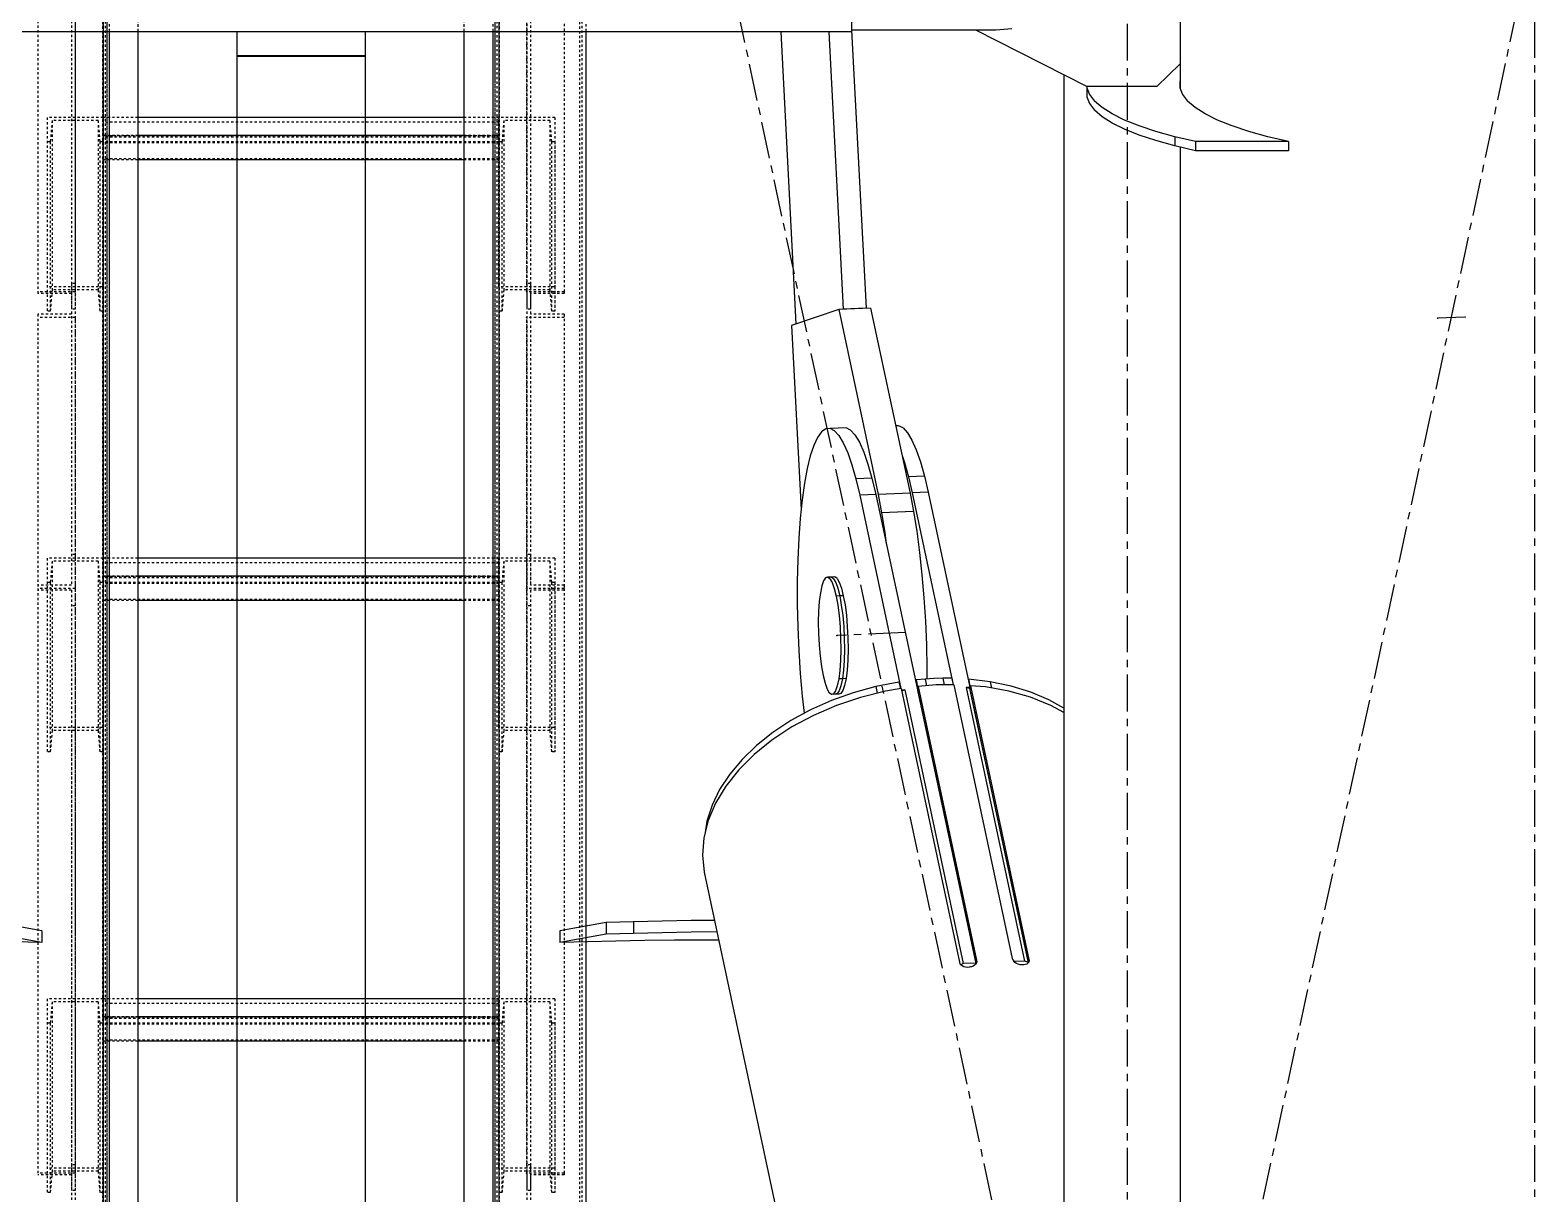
# Model space of a CAD drawing. Header units: millimetres. Extents: x 5143 to 30813, y 232 to 21408.
# Drawn here: x 12046.8 to 12370, y 3168 to 3417.8 of the extents above; entities that cross this region are included whole.
import ezdxf

# ---------------------------------------------------------------- set-up
doc = ezdxf.new("R2010")
doc.units = ezdxf.units.MM
doc.header["$LTSCALE"] = 0.25
for name, pattern in [('CENTER', [50.8, 31.75, -6.35, 6.35, -6.35]), ('XKITLINE00', [0]), ('XKITLINE02', [4, 2, -2]), ('XKITLINE03', [6, 3, -1, 1, -1])]:
    doc.linetypes.add(name, pattern=pattern)

msp = doc.modelspace()

# ---------------------------------------------------------------- linework, layer by layer
at = {"color": 3, "linetype": 'XKITLINE02'}
for p, q in [((12062.5, 4180.27), (12062.5, 3025.09)), ((12063.35, 4179.83), (12063.35, 3024.64)), ((12146.65, 4179.83), (12146.65, 3024.64)), ((12147.5, 4180.27), (12147.5, 3025.09)), ((12062.5, 4173.79), (12062.5, 3018.6)), ((12063.35, 4174.23), (12063.35, 3019.05)), ((12070, 4174.06), (12070, 3024.82)), ((12140, 4174.06), (12140, 3024.82)), ((12146.65, 4174.23), (12146.65, 3019.05)), ((12147.5, 4173.79), (12147.5, 3018.6)), ((12062.95, 4168.77), (12062.95, 3002.41)), ((12147.05, 4168.77), (12147.05, 3002.41)), ((12165.35, 4168.77), (12165.35, 3002.41)), ((12062.42, 4166.61), (12062.42, 3000.84)), ((12147.58, 4166.61), (12147.58, 3000.84)), ((12164.82, 4166.61), (12164.82, 3000.84)), ((12056.5, 3487.17), (12056.5, 3357.95)), ((12153.5, 3487.17), (12153.5, 3357.95)), ((12161.5, 3487.17), (12161.5, 3361.28)), ((12048.5, 3486.8), (12048.5, 3361.28)), ((12055.7, 3486.8), (12055.7, 3357.95)), ((12154.3, 3486.8), (12154.3, 3357.95)), ((12056.5, 3462.55), (12056.5, 3361.65)), ((12063.8, 3463.1), (12063.8, 3417.45)), ((12070, 3463.1), (12070, 3417.45)), ((12140, 3463.1), (12140, 3417.45)), ((12146.2, 3463.1), (12146.2, 3417.45)), ((12166.2, 3463.1), (12166.2, 3417.45)), ((12050.5, 3399.07), (12050.5, 3393.87)), ((12062.5, 3399.07), (12050.5, 3399.07)), ((12050.5, 3399.07), (12050.5, 3357.53)), ((12051.56, 3398.41), (12051.18, 3393.87)), ((12061.43, 3398.41), (12051.56, 3398.41)), ((12051.56, 3398.41), (12051.56, 3362.07)), ((12061.43, 3398.41), (12061.82, 3393.87)), ((12061.43, 3398.41), (12061.43, 3362.07)), ((12062.5, 3399.07), (12062.5, 3389.98)), ((12070, 3399.07), (12062.5, 3399.07)), ((12062.5, 3399.07), (12062.5, 3393.87)), ((12062.5, 3399.07), (12062.5, 3357.53)), ((12147.5, 3398.06), (12062.5, 3398.06)), ((12147.5, 3399.07), (12140, 3399.07)), ((12147.5, 3399.07), (12147.5, 3389.98)), ((12147.5, 3399.07), (12147.5, 3362.73)), ((12147.5, 3399.07), (12147.5, 3393.87)), ((12159.5, 3399.07), (12147.5, 3399.07)), ((12148.56, 3398.41), (12148.18, 3393.87)), ((12148.56, 3398.41), (12148.56, 3362.07)), ((12158.43, 3398.41), (12148.56, 3398.41)), ((12158.43, 3398.41), (12158.43, 3362.07)), ((12158.43, 3398.41), (12158.82, 3393.87)), ((12159.5, 3399.07), (12159.5, 3362.73)), ((12159.5, 3399.07), (12159.5, 3393.87)), ((12051.18, 3393.87), (12050.5, 3393.87)), ((12051.18, 3393.87), (12051.18, 3357.53)), ((12062.5, 3393.87), (12061.82, 3393.87)), ((12061.82, 3393.87), (12061.82, 3357.53)), ((12070, 3395.18), (12062.5, 3395.18)), ((12147.5, 3394.86), (12062.5, 3394.86)), ((12147.5, 3393.87), (12062.5, 3393.87)), ((12147.5, 3393.65), (12062.5, 3393.65)), ((12147.5, 3395.18), (12140, 3395.18)), ((12147.5, 3393.87), (12147.5, 3357.53)), ((12148.18, 3393.87), (12147.5, 3393.87)), ((12148.18, 3393.87), (12148.18, 3357.53)), ((12158.82, 3393.87), (12158.82, 3357.53)), ((12159.5, 3393.87), (12158.82, 3393.87)), ((12159.5, 3393.87), (12159.5, 3357.53)), ((12147.5, 3390.2), (12062.5, 3390.2)), ((12070, 3389.98), (12062.5, 3389.98)), ((12147.5, 3389.98), (12140, 3389.98)), ((12056.5, 3361.65), (12048.5, 3361.65)), ((12055.7, 3361.28), (12048.5, 3361.28)), ((12062.5, 3362.73), (12050.5, 3362.73)), ((12051.56, 3362.07), (12051.18, 3357.53)), ((12061.43, 3362.07), (12051.56, 3362.07)), ((12056.5, 3363.44), (12055.7, 3363.44)), ((12055.7, 3363.44), (12055.7, 3356.88)), ((12055.7, 3363.44), (12055.7, 3298.72)), ((12056.5, 3363.44), (12056.5, 3356.15)), ((12056.5, 3363.44), (12056.5, 3297.99)), ((12061.43, 3362.07), (12061.82, 3357.53)), ((12147.5, 3362.73), (12147.5, 3357.53)), ((12159.5, 3362.73), (12147.5, 3362.73)), ((12148.56, 3362.07), (12148.18, 3357.53)), ((12158.43, 3362.07), (12148.56, 3362.07)), ((12153.5, 3363.44), (12153.5, 3297.99)), ((12154.3, 3363.44), (12153.5, 3363.44)), ((12153.5, 3361.65), (12153.5, 3357.95)), ((12161.5, 3361.65), (12153.5, 3361.65)), ((12154.3, 3363.44), (12154.3, 3298.72)), ((12154.3, 3361.28), (12154.3, 3357.95)), ((12161.5, 3361.28), (12154.3, 3361.28)), ((12158.43, 3362.07), (12158.82, 3357.53)), ((12159.5, 3362.73), (12159.5, 3357.53)), ((12161.5, 3361.65), (12161.5, 3361.28)), ((12056.5, 3357.95), (12055.7, 3357.95)), ((12154.3, 3357.95), (12153.5, 3357.95)), ((12055.7, 3356.88), (12048.5, 3356.88)), ((12048.5, 3356.88), (12048.5, 3356.15)), ((12048.5, 3356.88), (12048.5, 3297.99)), ((12056.5, 3356.15), (12048.5, 3356.15)), ((12051.18, 3357.53), (12050.5, 3357.53)), ((12062.5, 3357.53), (12061.82, 3357.53)), ((12148.18, 3357.53), (12147.5, 3357.53)), ((12161.5, 3356.15), (12153.5, 3356.15)), ((12161.5, 3356.88), (12154.3, 3356.88)), ((12159.5, 3357.53), (12158.82, 3357.53)), ((12161.5, 3356.88), (12161.5, 3297.99)), ((12050.5, 3304.48), (12050.5, 3299.28)), ((12062.5, 3304.48), (12050.5, 3304.48)), ((12050.5, 3304.48), (12050.5, 3262.94)), ((12051.56, 3303.82), (12051.18, 3299.28)), ((12061.43, 3303.82), (12051.56, 3303.82)), ((12051.56, 3303.82), (12051.56, 3267.48)), ((12056.5, 3305.28), (12055.7, 3305.28)), ((12061.43, 3303.82), (12061.82, 3299.28)), ((12061.43, 3303.82), (12061.43, 3267.48)), ((12062.5, 3304.48), (12062.5, 3295.39)), ((12070, 3304.48), (12062.5, 3304.48)), ((12062.5, 3304.48), (12062.5, 3299.28)), ((12062.5, 3304.48), (12062.5, 3262.94)), ((12147.5, 3303.47), (12062.5, 3303.47)), ((12147.5, 3304.48), (12140, 3304.48)), ((12147.5, 3304.48), (12147.5, 3295.39)), ((12147.5, 3304.48), (12147.5, 3268.14)), ((12147.5, 3304.48), (12147.5, 3299.28)), ((12159.5, 3304.48), (12147.5, 3304.48)), ((12148.56, 3303.82), (12148.18, 3299.28)), ((12148.56, 3303.82), (12148.56, 3267.48)), ((12158.43, 3303.82), (12148.56, 3303.82)), ((12153.5, 3305.28), (12153.5, 3297.99)), ((12154.3, 3305.28), (12153.5, 3305.28)), ((12154.3, 3305.28), (12154.3, 3298.72)), ((12158.43, 3303.82), (12158.43, 3267.48)), ((12158.43, 3303.82), (12158.82, 3299.28)), ((12159.5, 3304.48), (12159.5, 3268.14)), ((12159.5, 3304.48), (12159.5, 3299.28)), ((12070, 3300.59), (12062.5, 3300.59)), ((12147.5, 3300.27), (12062.5, 3300.27)), ((12147.5, 3300.59), (12140, 3300.59)), ((12055.7, 3298.72), (12048.5, 3298.72)), ((12048.5, 3297.99), (12048.5, 3297.62)), ((12056.5, 3297.99), (12048.5, 3297.99)), ((12048.5, 3297.99), (12048.5, 3172.1)), ((12056.5, 3297.99), (12048.5, 3297.99)), ((12055.7, 3297.62), (12048.5, 3297.62)), ((12051.18, 3299.28), (12050.5, 3299.28)), ((12051.18, 3299.28), (12051.18, 3262.94)), ((12055.7, 3297.62), (12055.7, 3168.77)), ((12056.5, 3297.99), (12056.5, 3168.77)), ((12062.5, 3299.28), (12061.82, 3299.28)), ((12061.82, 3299.28), (12061.82, 3262.94)), ((12147.5, 3299.28), (12062.5, 3299.28)), ((12147.5, 3299.06), (12062.5, 3299.06)), ((12147.5, 3299.28), (12147.5, 3262.94)), ((12148.18, 3299.28), (12147.5, 3299.28)), ((12148.18, 3299.28), (12148.18, 3262.94)), ((12153.5, 3297.99), (12153.5, 3168.77)), ((12161.5, 3297.99), (12153.5, 3297.99)), ((12161.5, 3297.99), (12153.5, 3297.99)), ((12161.5, 3298.72), (12154.3, 3298.72)), ((12154.3, 3297.62), (12154.3, 3168.77)), ((12161.5, 3297.62), (12154.3, 3297.62)), ((12158.82, 3299.28), (12158.82, 3262.94)), ((12159.5, 3299.28), (12158.82, 3299.28)), ((12159.5, 3299.28), (12159.5, 3262.94)), ((12161.5, 3298.72), (12161.5, 3297.99)), ((12161.5, 3297.99), (12161.5, 3172.1)), ((12056.5, 3294.28), (12055.7, 3294.28)), ((12147.5, 3295.61), (12062.5, 3295.61)), ((12070, 3295.39), (12062.5, 3295.39)), ((12147.5, 3295.39), (12140, 3295.39)), ((12154.3, 3294.28), (12153.5, 3294.28)), ((12062.5, 3268.14), (12050.5, 3268.14)), ((12051.56, 3267.48), (12051.18, 3262.94)), ((12061.43, 3267.48), (12051.56, 3267.48)), ((12055.7, 3267.48), (12055.7, 3168.77)), ((12056.5, 3268.14), (12056.5, 3172.47)), ((12061.43, 3267.48), (12061.82, 3262.94)), ((12147.5, 3268.14), (12147.5, 3262.94)), ((12159.5, 3268.14), (12147.5, 3268.14)), ((12148.56, 3267.48), (12148.18, 3262.94)), ((12158.43, 3267.48), (12148.56, 3267.48)), ((12158.43, 3267.48), (12158.82, 3262.94)), ((12159.5, 3268.14), (12159.5, 3262.94)), ((12051.18, 3262.94), (12050.5, 3262.94)), ((12062.5, 3262.94), (12061.82, 3262.94)), ((12148.18, 3262.94), (12147.5, 3262.94)), ((12159.5, 3262.94), (12158.82, 3262.94)), ((12050.5, 3209.89), (12050.5, 3204.69)), ((12062.5, 3209.89), (12050.5, 3209.89)), ((12050.5, 3209.89), (12050.5, 3168.35)), ((12051.56, 3209.23), (12051.18, 3204.69)), ((12061.43, 3209.23), (12051.56, 3209.23)), ((12051.56, 3209.23), (12051.56, 3172.89)), ((12061.43, 3209.23), (12061.82, 3204.69)), ((12061.43, 3209.23), (12061.43, 3172.89)), ((12062.5, 3209.89), (12062.5, 3200.8)), ((12070, 3209.89), (12062.5, 3209.89)), ((12062.5, 3209.89), (12062.5, 3204.69)), ((12062.5, 3209.89), (12062.5, 3168.35)), ((12147.5, 3209.89), (12140, 3209.89)), ((12147.5, 3209.89), (12147.5, 3200.8)), ((12147.5, 3209.89), (12147.5, 3173.55)), ((12147.5, 3209.89), (12147.5, 3204.69)), ((12159.5, 3209.89), (12147.5, 3209.89)), ((12148.56, 3209.23), (12148.18, 3204.69)), ((12148.56, 3209.23), (12148.56, 3172.89)), ((12158.43, 3209.23), (12148.56, 3209.23)), ((12158.43, 3209.23), (12158.43, 3172.89)), ((12158.43, 3209.23), (12158.82, 3204.69)), ((12159.5, 3209.89), (12159.5, 3173.55)), ((12159.5, 3209.89), (12159.5, 3204.69)), ((12147.5, 3208.88), (12062.5, 3208.88)), ((12070, 3206), (12062.5, 3206)), ((12147.5, 3206), (12140, 3206)), ((12051.18, 3204.69), (12050.5, 3204.69)), ((12051.18, 3204.69), (12051.18, 3168.35)), ((12062.5, 3204.69), (12061.82, 3204.69)), ((12061.82, 3204.69), (12061.82, 3168.35)), ((12147.5, 3205.68), (12062.5, 3205.68)), ((12147.5, 3204.69), (12062.5, 3204.69)), ((12147.5, 3204.47), (12062.5, 3204.47)), ((12147.5, 3204.69), (12147.5, 3168.35)), ((12148.18, 3204.69), (12147.5, 3204.69)), ((12148.18, 3204.69), (12148.18, 3168.35)), ((12158.82, 3204.69), (12158.82, 3168.35)), ((12159.5, 3204.69), (12158.82, 3204.69)), ((12159.5, 3204.69), (12159.5, 3168.35)), ((12147.5, 3201.02), (12062.5, 3201.02)), ((12070, 3200.8), (12062.5, 3200.8)), ((12147.5, 3200.8), (12140, 3200.8)), ((12062.5, 3173.55), (12050.5, 3173.55)), ((12056.5, 3174.26), (12055.7, 3174.26)), ((12055.7, 3174.26), (12055.7, 3167.7)), ((12055.7, 3174.26), (12055.7, 3109.54)), ((12056.5, 3174.26), (12056.5, 3166.97)), ((12056.5, 3174.26), (12056.5, 3108.81)), ((12147.5, 3173.55), (12147.5, 3168.35)), ((12159.5, 3173.55), (12147.5, 3173.55)), ((12153.5, 3174.26), (12153.5, 3108.81)), ((12154.3, 3174.26), (12153.5, 3174.26)), ((12154.3, 3174.26), (12154.3, 3109.54)), ((12159.5, 3173.55), (12159.5, 3168.35)), ((12056.5, 3172.47), (12048.5, 3172.47)), ((12055.7, 3172.1), (12048.5, 3172.1)), ((12051.56, 3172.89), (12051.18, 3168.35)), ((12061.43, 3172.89), (12051.56, 3172.89)), ((12061.43, 3172.89), (12061.82, 3168.35)), ((12148.56, 3172.89), (12148.18, 3168.35)), ((12158.43, 3172.89), (12148.56, 3172.89)), ((12153.5, 3172.47), (12153.5, 3168.77)), ((12161.5, 3172.47), (12153.5, 3172.47)), ((12154.3, 3172.1), (12154.3, 3168.77)), ((12161.5, 3172.1), (12154.3, 3172.1)), ((12158.43, 3172.89), (12158.82, 3168.35)), ((12161.5, 3172.47), (12161.5, 3172.1)), ((12051.18, 3168.35), (12050.5, 3168.35)), ((12056.5, 3168.77), (12055.7, 3168.77)), ((12062.5, 3168.35), (12061.82, 3168.35)), ((12148.18, 3168.35), (12147.5, 3168.35)), ((12154.3, 3168.77), (12153.5, 3168.77)), ((12159.5, 3168.35), (12158.82, 3168.35))]:
    msp.add_line(p, q, dxfattribs=at)
at = {"color": 1, "linetype": 'XKITLINE03'}
for p, q in [((12062.5, 3025.09), (12062.5, 4180.27)), ((12147.5, 4180.27), (12147.5, 3025.09)), ((12056.5, 3487.17), (12056.5, 3361.65)), ((12153.5, 3361.65), (12153.5, 3487.17)), ((12062.5, 3399.07), (12062.5, 3362.73)), ((12147.5, 3362.73), (12147.5, 3399.07)), ((12062.5, 3395.18), (12147.5, 3395.18)), ((12056.5, 3356.15), (12056.5, 3297.99)), ((12153.5, 3297.99), (12153.5, 3356.15)), ((12062.5, 3304.48), (12062.5, 3268.14)), ((12147.5, 3268.14), (12147.5, 3304.48)), ((12062.5, 3300.59), (12147.5, 3300.59)), ((12056.5, 3297.99), (12056.5, 3172.47)), ((12153.5, 3172.47), (12153.5, 3297.99)), ((12062.5, 3209.89), (12062.5, 3173.55)), ((12147.5, 3173.55), (12147.5, 3209.89)), ((12062.5, 3206), (12147.5, 3206))]:
    msp.add_line(p, q, dxfattribs=at)
at = {"color": 8, "linetype": 'CENTER'}
for p, q in [((12370, 2357.78), (12370, 3985.69)), ((12282.5, 3030.27), (12282.5, 3850.27)), ((12370, 2620.27), (12195, 3440.27)), ((12282.5, 3030.27), (12370, 3440.27)), ((12354.98, 3356.22), (12349.08, 3355.98)), ((12234.82, 3288.49), (12220.09, 3287.87))]:
    msp.add_line(p, q, dxfattribs=at)
at = {"color": 8, "linetype": 'XKITLINE00'}
for p, q in [((12293.8, 3462.9), (12293.8, 3410.58)), ((12223.2, 3435.18), (12223.2, 3417.48)), ((12182.19, 3417.45), (12027.8, 3417.45)), ((12091.2, 3417.45), (12091.2, 3096.7)), ((12118.8, 3417.45), (12118.8, 3096.7)), ((12182.36, 3417.46), (12182.19, 3417.45)), ((12182.6, 3417.47), (12182.36, 3417.46)), ((12182.89, 3417.48), (12182.6, 3417.47)), ((12183.2, 3417.48), (12182.89, 3417.48)), ((12223.2, 3417.48), (12183.2, 3417.48)), ((12208.03, 3417.48), (12211.3, 3354.78)), ((12218.35, 3417.48), (12221.46, 3357.92)), ((12254.2, 3417.82), (12223.2, 3417.82)), ((12223.25, 3417.82), (12226.37, 3358.13)), ((12273.8, 3405.71), (12249.91, 3417.82)), ((12257.64, 3418.09), (12254.2, 3417.82)), ((12118.8, 3412.32), (12091.2, 3412.32)), ((12118.8, 3412.16), (12091.2, 3412.16)), ((12293.8, 3410.58), (12288.8, 3405.71)), ((12293.8, 3410.58), (12293.8, 3405.35)), ((12268.85, 3408.22), (12268.85, 3128.29)), ((12293.8, 3406.96), (12293.76, 3406.88)), ((12293.76, 3406.88), (12293.76, 3405.44)), ((12273.76, 3405.73), (12273.76, 3405.44)), ((12273.76, 3405.44), (12274.31, 3404)), ((12273.76, 3405.44), (12273.76, 3403.49)), ((12273.76, 3403.49), (12274.31, 3402.05)), ((12288.8, 3405.71), (12273.8, 3405.71)), ((12274.31, 3404), (12275.4, 3402.58)), ((12293.76, 3405.44), (12294.31, 3404)), ((12294.31, 3404), (12295.4, 3402.58)), ((12274.31, 3402.05), (12275.4, 3400.63)), ((12277.03, 3401.18), (12275.4, 3402.58)), ((12277.03, 3399.23), (12275.4, 3400.63)), ((12279.18, 3399.82), (12277.03, 3401.18)), ((12281.83, 3398.51), (12279.18, 3399.82)), ((12297.03, 3401.18), (12295.4, 3402.58)), ((12299.18, 3399.82), (12297.03, 3401.18)), ((12301.83, 3398.51), (12299.18, 3399.82)), ((12279.18, 3397.87), (12277.03, 3399.23)), ((12281.83, 3396.56), (12279.18, 3397.87)), ((12284.98, 3397.25), (12281.83, 3398.51)), ((12284.98, 3395.3), (12281.83, 3396.56)), ((12288.59, 3396.05), (12284.98, 3397.25)), ((12304.98, 3397.25), (12301.83, 3398.51)), ((12308.59, 3396.05), (12304.98, 3397.25)), ((12288.59, 3394.1), (12284.98, 3395.3)), ((12292.65, 3394.93), (12288.59, 3396.05)), ((12292.65, 3392.98), (12288.59, 3394.1)), ((12297.11, 3393.89), (12292.65, 3394.93)), ((12292.65, 3394.93), (12292.65, 3392.98)), ((12317.11, 3393.89), (12297.11, 3393.89)), ((12297.11, 3393.89), (12297.11, 3391.94)), ((12312.65, 3394.93), (12308.59, 3396.05)), ((12317.11, 3393.89), (12312.65, 3394.93)), ((12317.11, 3393.89), (12317.11, 3391.94)), ((12297.11, 3391.94), (12292.65, 3392.98)), ((12293.8, 3392.71), (12293.8, 2823.49)), ((12317.11, 3391.94), (12297.11, 3391.94)), ((12220.48, 3357.88), (12210.34, 3354.45)), ((12227.35, 3358.17), (12220.48, 3357.88)), ((12220.48, 3357.88), (12228.93, 3318.14)), ((12226.37, 3358.13), (12221.46, 3357.92)), ((12227.35, 3358.17), (12235.8, 3318.43)), ((12210.34, 3354.45), (12212.4, 3314.92)), ((12217.7, 3332.22), (12216.8, 3331.58)), ((12218.63, 3332.3), (12217.7, 3332.22)), ((12222.06, 3332.44), (12218.63, 3332.3)), ((12219.58, 3331.82), (12218.63, 3332.3)), ((12219.58, 3331.82), (12220.53, 3330.78)), ((12223.01, 3331.96), (12222.06, 3332.44)), ((12223.01, 3331.96), (12223.97, 3330.93)), ((12233.35, 3332.91), (12232.73, 3332.89)), ((12234.3, 3332.43), (12233.35, 3332.91)), ((12234.3, 3332.43), (12235.26, 3331.4)), ((12215.13, 3328.67), (12214.39, 3326.44)), ((12215.94, 3330.39), (12215.13, 3328.67)), ((12216.8, 3331.58), (12215.94, 3330.39)), ((12220.53, 3330.78), (12221.48, 3329.21)), ((12221.48, 3329.21), (12222.42, 3327.12)), ((12223.97, 3330.93), (12224.92, 3329.36)), ((12224.92, 3329.36), (12225.85, 3327.26)), ((12235.26, 3331.4), (12236.21, 3329.83)), ((12236.21, 3329.83), (12237.14, 3327.74)), ((12214.39, 3326.44), (12213.71, 3323.72)), ((12222.42, 3327.12), (12223.32, 3324.53)), ((12225.85, 3327.26), (12226.76, 3324.68)), ((12234.08, 3326.52), (12234.61, 3325.01)), ((12237.14, 3327.74), (12238.04, 3325.15)), ((12213.71, 3323.72), (12213.12, 3320.55)), ((12223.32, 3324.53), (12224.18, 3321.49)), ((12226.76, 3324.68), (12227.62, 3321.63)), ((12234.61, 3325.01), (12235.47, 3321.96)), ((12238.91, 3322.11), (12235.47, 3321.96)), ((12238.04, 3325.15), (12238.91, 3322.11)), ((12238.91, 3322.11), (12239.72, 3318.64)), ((12213.12, 3320.55), (12212.61, 3316.97)), ((12227.62, 3321.63), (12224.18, 3321.49)), ((12224.18, 3321.49), (12225, 3318.02)), ((12227.62, 3321.63), (12228.43, 3318.16)), ((12235.47, 3321.96), (12236.28, 3318.49)), ((12212.61, 3316.97), (12212.2, 3313.02)), ((12228.43, 3318.16), (12225, 3318.02)), ((12225, 3318.02), (12233.86, 3276.48)), ((12228.43, 3318.16), (12249.9, 3217.56)), ((12235.8, 3318.43), (12228.93, 3318.14)), ((12228.93, 3318.14), (12229.69, 3314.22)), ((12235.8, 3318.43), (12236.56, 3314.51)), ((12239.72, 3318.64), (12236.28, 3318.49)), ((12236.28, 3318.49), (12245.08, 3277.29)), ((12239.72, 3318.64), (12248.65, 3276.78)), ((12212.2, 3313.02), (12211.89, 3308.76)), ((12236.56, 3314.51), (12229.69, 3314.22)), ((12229.69, 3314.22), (12230.38, 3309.96)), ((12236.56, 3314.51), (12237.25, 3310.25)), ((12230.38, 3309.96), (12230.71, 3307.5)), ((12237.25, 3310.25), (12237.85, 3305.7)), ((12211.89, 3308.76), (12211.68, 3304.23)), ((12211.68, 3304.23), (12211.58, 3299.5)), ((12237.85, 3305.7), (12238.37, 3300.92)), ((12211.58, 3299.5), (12211.59, 3294.62)), ((12217.23, 3299.62), (12216.86, 3298.54)), ((12217.65, 3300.24), (12217.23, 3299.62)), ((12218.11, 3300.38), (12217.65, 3300.24)), ((12218.89, 3300.42), (12218.11, 3300.38)), ((12218.58, 3300.04), (12218.11, 3300.38)), ((12218.58, 3300.04), (12219.05, 3299.23)), ((12219.68, 3300.45), (12218.89, 3300.42)), ((12219.37, 3300.07), (12218.89, 3300.42)), ((12219.37, 3300.07), (12218.89, 3300.42)), ((12219.37, 3300.07), (12219.84, 3299.26)), ((12219.37, 3300.07), (12219.84, 3299.26)), ((12220.15, 3300.11), (12219.68, 3300.45)), ((12220.15, 3300.11), (12220.62, 3299.3)), ((12238.37, 3300.92), (12238.79, 3295.99)), ((12216.55, 3297.06), (12216.32, 3295.21)), ((12216.86, 3298.54), (12216.55, 3297.06)), ((12219.05, 3299.23), (12219.5, 3297.98)), ((12219.5, 3297.98), (12219.91, 3296.34)), ((12219.84, 3299.26), (12220.28, 3298.01)), ((12219.84, 3299.26), (12220.28, 3298.01)), ((12220.7, 3296.37), (12219.91, 3296.34)), ((12219.91, 3296.34), (12220.27, 3294.37)), ((12220.28, 3298.01), (12220.7, 3296.37)), ((12220.28, 3298.01), (12220.7, 3296.37)), ((12220.62, 3299.3), (12221.07, 3298.05)), ((12221.48, 3296.41), (12220.7, 3296.37)), ((12220.7, 3296.37), (12221.05, 3294.4)), ((12220.7, 3296.37), (12221.05, 3294.4)), ((12221.07, 3298.05), (12221.48, 3296.41)), ((12221.48, 3296.41), (12221.84, 3294.44)), ((12211.59, 3294.62), (12211.7, 3289.66)), ((12216.17, 3293.08), (12216.11, 3290.75)), ((12216.32, 3295.21), (12216.17, 3293.08)), ((12220.27, 3294.37), (12220.56, 3292.15)), ((12221.05, 3294.4), (12221.35, 3292.18)), ((12221.05, 3294.4), (12221.35, 3292.18)), ((12221.84, 3294.44), (12222.13, 3292.22)), ((12238.79, 3295.99), (12239.1, 3290.95)), ((12216.11, 3290.75), (12216.15, 3288.31)), ((12220.56, 3292.15), (12220.77, 3289.76)), ((12220.77, 3289.76), (12220.9, 3287.3)), ((12221.35, 3292.18), (12221.56, 3289.79)), ((12221.35, 3292.18), (12221.56, 3289.79)), ((12221.56, 3289.79), (12221.69, 3287.33)), ((12221.56, 3289.79), (12221.69, 3287.33)), ((12222.13, 3292.22), (12222.34, 3289.83)), ((12222.34, 3289.83), (12222.47, 3287.36)), ((12239.1, 3290.95), (12239.31, 3285.88)), ((12211.7, 3289.66), (12211.91, 3284.67)), ((12216.15, 3288.31), (12216.27, 3285.85)), ((12220.9, 3287.3), (12220.94, 3284.85)), ((12221.69, 3287.33), (12221.72, 3284.89)), ((12221.69, 3287.33), (12221.72, 3284.89)), ((12222.47, 3287.36), (12222.51, 3284.92)), ((12211.91, 3284.67), (12212.23, 3279.73)), ((12216.27, 3285.85), (12216.49, 3283.46)), ((12216.49, 3283.46), (12216.78, 3281.24)), ((12220.94, 3284.85), (12220.88, 3282.52)), ((12221.72, 3284.89), (12221.66, 3282.55)), ((12221.72, 3284.89), (12221.66, 3282.55)), ((12222.51, 3284.92), (12222.45, 3282.59)), ((12239.31, 3285.88), (12239.41, 3280.84)), ((12216.78, 3281.24), (12217.14, 3279.27)), ((12220.73, 3280.39), (12220.5, 3278.55)), ((12220.88, 3282.52), (12220.73, 3280.39)), ((12221.52, 3280.43), (12221.28, 3278.58)), ((12221.52, 3280.43), (12221.28, 3278.58)), ((12221.66, 3282.55), (12221.52, 3280.43)), ((12221.66, 3282.55), (12221.52, 3280.43)), ((12222.3, 3280.46), (12222.07, 3278.62)), ((12222.45, 3282.59), (12222.3, 3280.46)), ((12239.41, 3280.84), (12239.4, 3278.56)), ((12212.23, 3279.73), (12212.65, 3274.88)), ((12217.14, 3279.27), (12217.55, 3277.63)), ((12217.55, 3277.63), (12218, 3276.38)), ((12220.19, 3277.06), (12219.82, 3275.99)), ((12220.5, 3278.55), (12220.19, 3277.06)), ((12221.28, 3278.58), (12220.5, 3278.55)), ((12220.97, 3277.1), (12220.6, 3276.02)), ((12220.97, 3277.1), (12220.6, 3276.02)), ((12221.28, 3278.58), (12220.97, 3277.1)), ((12221.28, 3278.58), (12220.97, 3277.1)), ((12222.07, 3278.62), (12221.28, 3278.58)), ((12221.76, 3277.13), (12221.39, 3276.05)), ((12222.07, 3278.62), (12221.76, 3277.13)), ((12228.48, 3276.93), (12223.62, 3275.6)), ((12233.42, 3277.89), (12228.48, 3276.93)), ((12228.48, 3276.93), (12228.78, 3275.5)), ((12233.42, 3277.89), (12233.73, 3276.46)), ((12237.11, 3278.37), (12237.03, 3277.88)), ((12239.03, 3278.54), (12237.11, 3278.37)), ((12237.11, 3278.37), (12237.5, 3276.53)), ((12237.57, 3276.96), (12237.44, 3276.15)), ((12241.42, 3277.28), (12237.57, 3276.96)), ((12237.57, 3276.96), (12250.11, 3218.22)), ((12240.95, 3278.65), (12239.03, 3278.54)), ((12239.03, 3278.54), (12239.34, 3277.11)), ((12242.86, 3278.7), (12240.95, 3278.65)), ((12245.22, 3277.29), (12241.42, 3277.28)), ((12242.86, 3278.7), (12243.17, 3277.28)), ((12244.76, 3278.69), (12242.86, 3278.7)), ((12244.76, 3278.69), (12245.06, 3277.29)), ((12245.22, 3277.29), (12257.76, 3218.54)), ((12248.34, 3278.52), (12248.31, 3278.36)), ((12253.04, 3277.96), (12248.34, 3278.52)), ((12248.34, 3278.52), (12248.73, 3276.68)), ((12248.8, 3277.11), (12248.67, 3276.29)), ((12248.8, 3277.11), (12261.34, 3218.37)), ((12252.01, 3276.84), (12248.8, 3277.11)), ((12257, 3275.94), (12252.01, 3276.84)), ((12257.52, 3277.02), (12253.04, 3277.96)), ((12253.04, 3277.96), (12253.33, 3276.6)), ((12261.74, 3275.72), (12257.52, 3277.02)), ((12212.65, 3274.88), (12213.06, 3271.18)), ((12218.93, 3273.93), (12214.44, 3271.93)), ((12218, 3276.38), (12218.47, 3275.56)), ((12218.94, 3275.22), (12218.47, 3275.56)), ((12223.62, 3275.6), (12218.93, 3273.93)), ((12219.39, 3275.37), (12218.94, 3275.22)), ((12219.72, 3275.26), (12218.94, 3275.22)), ((12219.82, 3275.99), (12219.39, 3275.37)), ((12220.18, 3275.4), (12219.72, 3275.26)), ((12220.18, 3275.4), (12219.72, 3275.26)), ((12220.51, 3275.29), (12219.72, 3275.26)), ((12225.19, 3274.6), (12220, 3272.86)), ((12220.6, 3276.02), (12220.18, 3275.4)), ((12220.6, 3276.02), (12220.18, 3275.4)), ((12220.96, 3275.43), (12220.51, 3275.29)), ((12221.39, 3276.05), (12220.96, 3275.43)), ((12230.54, 3275.93), (12225.19, 3274.6)), ((12233.88, 3276.49), (12230.54, 3275.93)), ((12233.88, 3276.49), (12246.42, 3217.74)), ((12234.7, 3276.19), (12233.95, 3276.16)), ((12234.7, 3276.19), (12234.01, 3275.91)), ((12234.7, 3276.19), (12247.24, 3217.45)), ((12237.5, 3276.53), (12237.42, 3276.05)), ((12237.44, 3276.15), (12249.96, 3217.46)), ((12248.65, 3276.78), (12247.88, 3276.75)), ((12248.6, 3276.47), (12247.88, 3276.75)), ((12247.88, 3276.75), (12260.42, 3218)), ((12248.65, 3276.78), (12248.6, 3276.47)), ((12248.6, 3276.47), (12261.14, 3217.73)), ((12248.73, 3276.68), (12248.66, 3276.21)), ((12248.67, 3276.29), (12261.19, 3217.63)), ((12261.69, 3274.61), (12257, 3275.94)), ((12266.01, 3272.87), (12261.69, 3274.61)), ((12265.63, 3274.08), (12261.74, 3275.72)), ((12268.85, 3272.27), (12265.63, 3274.08)), ((12214.44, 3271.93), (12210.23, 3269.64)), ((12215.05, 3270.73), (12210.41, 3268.25)), ((12220, 3272.86), (12215.05, 3270.73)), ((12268.85, 3271.32), (12266.01, 3272.87)), ((12210.41, 3268.25), (12206.15, 3265.44)), ((12210.23, 3269.64), (12206.34, 3267.07)), ((12202.83, 3264.27), (12199.72, 3261.27)), ((12206.15, 3265.44), (12202.33, 3262.36)), ((12206.34, 3267.07), (12202.83, 3264.27)), ((12199.72, 3261.27), (12197.08, 3258.1)), ((12202.33, 3262.36), (12199.01, 3259.04)), ((12197.08, 3258.1), (12194.92, 3254.81)), ((12199.01, 3259.04), (12196.23, 3255.54)), ((12194.92, 3254.81), (12193.28, 3251.43)), ((12196.23, 3255.54), (12194.04, 3251.9)), ((12241.75, 3255.93), (12241.73, 3255.82)), ((12193.28, 3251.43), (12192.18, 3248.01)), ((12194.04, 3251.9), (12192.47, 3248.18)), ((12192.47, 3248.18), (12191.53, 3244.44)), ((12192.18, 3248.01), (12191.71, 3245.14)), ((12191.53, 3244.44), (12191.25, 3240.72)), ((12191.25, 3240.72), (12191.63, 3237.08)), ((12191.63, 3237.08), (12231.29, 3051.26)), ((12049.37, 3224.48), (12039.43, 3226.27)), ((12170.56, 3226.27), (12160.62, 3224.48)), ((12176.45, 3226.44), (12170.56, 3226.27)), ((12170.56, 3226.27), (12170.56, 3223.77)), ((12182.54, 3226.57), (12176.45, 3226.44)), ((12176.45, 3226.44), (12176.45, 3223.94)), ((12188.79, 3226.68), (12182.54, 3226.57)), ((12193.84, 3226.73), (12188.79, 3226.68)), ((12049.37, 3221.98), (12039.43, 3223.77)), ((12049.37, 3221.98), (12043.48, 3222.15)), ((12049.37, 3224.48), (12049.37, 3221.98)), ((12160.62, 3224.48), (12160.62, 3221.98)), ((12170.56, 3223.77), (12160.62, 3221.98)), ((12166.51, 3222.15), (12160.62, 3221.98)), ((12172.6, 3222.29), (12166.51, 3222.15)), ((12176.45, 3223.94), (12170.56, 3223.77)), ((12178.86, 3222.39), (12172.6, 3222.29)), ((12182.54, 3224.08), (12176.45, 3223.94)), ((12185.23, 3222.46), (12178.86, 3222.39)), ((12188.79, 3224.18), (12182.54, 3224.08)), ((12191.67, 3222.5), (12185.23, 3222.46)), ((12194.37, 3224.24), (12188.79, 3224.18)), ((12194.75, 3222.5), (12191.67, 3222.5)), ((12259.83, 3223.98), (12259.81, 3223.97)), ((12246.42, 3217.74), (12246.53, 3217.44)), ((12246.53, 3217.44), (12246.73, 3217.18)), ((12247.24, 3217.45), (12246.7, 3217.22)), ((12247.01, 3216.96), (12246.73, 3217.18)), ((12247.35, 3216.79), (12247.01, 3216.96)), ((12249.9, 3217.56), (12247.24, 3217.45)), ((12247.73, 3216.69), (12247.35, 3216.79)), ((12248.14, 3216.65), (12247.73, 3216.69)), ((12248.56, 3216.69), (12248.14, 3216.65)), ((12248.8, 3216.75), (12248.56, 3216.69)), ((12248.97, 3216.77), (12248.8, 3216.75)), ((12249.33, 3216.91), (12248.97, 3216.77)), ((12249.64, 3217.1), (12249.33, 3216.91)), ((12249.89, 3217.34), (12249.64, 3217.1)), ((12249.9, 3217.56), (12249.86, 3217.31)), ((12250.05, 3217.61), (12249.89, 3217.34)), ((12250.11, 3218.22), (12249.99, 3217.51)), ((12250.12, 3217.91), (12250.05, 3217.61)), ((12250.11, 3218.22), (12250.12, 3217.91)), ((12257.76, 3218.54), (12257.87, 3218.24)), ((12257.87, 3218.24), (12258.07, 3217.95)), ((12258.33, 3217.69), (12258.07, 3217.95)), ((12260.42, 3218), (12258.11, 3217.9)), ((12258.67, 3217.48), (12258.33, 3217.69)), ((12259.04, 3217.31), (12258.67, 3217.48)), ((12259.45, 3217.21), (12259.04, 3217.31)), ((12259.61, 3217.2), (12259.45, 3217.21)), ((12259.85, 3217.16), (12259.61, 3217.2)), ((12260.24, 3217.16), (12259.85, 3217.16)), ((12260.59, 3217.23), (12260.24, 3217.16)), ((12261.14, 3217.73), (12260.42, 3218)), ((12260.9, 3217.36), (12260.59, 3217.23)), ((12261.13, 3217.55), (12260.9, 3217.36)), ((12261.14, 3217.73), (12261.11, 3217.53)), ((12261.29, 3217.79), (12261.13, 3217.55)), ((12261.34, 3218.37), (12261.23, 3217.7)), ((12261.36, 3218.07), (12261.29, 3217.79)), ((12261.34, 3218.37), (12261.36, 3218.07))]:
    msp.add_line(p, q, dxfattribs=at)
at = {"color": 7, "linetype": 'XKITLINE00'}
for p, q in [((12063.8, 3417.45), (12063.8, 3136.05)), ((12070, 3417.45), (12070, 3126.46)), ((12140, 3417.45), (12140, 3020.38)), ((12146.2, 3417.45), (12146.2, 3008.56)), ((12166.2, 3417.45), (12166.2, 3000.64)), ((12140, 3399.07), (12070, 3399.07)), ((12140, 3395.18), (12070, 3395.18)), ((12140, 3389.98), (12070, 3389.98)), ((12140, 3304.48), (12070, 3304.48)), ((12140, 3300.59), (12070, 3300.59)), ((12140, 3295.39), (12070, 3295.39)), ((12140, 3209.89), (12070, 3209.89)), ((12140, 3206), (12070, 3206)), ((12140, 3200.8), (12070, 3200.8))]:
    msp.add_line(p, q, dxfattribs=at)
at = {"color": 1, "linetype": 'XKITLINE00'}
for centre in [(12062.5, 3399.07), (12147.5, 3399.07), (12062.5, 3395.18), (12147.5, 3395.18), (12056.5, 3361.65), (12062.5, 3362.73), (12147.5, 3362.73), (12153.5, 3361.65), (12056.5, 3356.15), (12153.5, 3356.15), (12062.5, 3304.48), (12147.5, 3304.48), (12062.5, 3300.59), (12147.5, 3300.59), (12056.5, 3297.99), (12056.5, 3297.99), (12153.5, 3297.99), (12153.5, 3297.99), (12062.5, 3268.14), (12147.5, 3268.14), (12062.5, 3209.89), (12147.5, 3209.89), (12062.5, 3206), (12147.5, 3206), (12062.5, 3173.55), (12147.5, 3173.55), (12056.5, 3172.47), (12153.5, 3172.47)]:
    msp.add_circle(centre, 0.05, dxfattribs=at)
at = {"color": 8, "linetype": 'XKITLINE00'}
for centre in [(12349.08, 3355.98), (12354.98, 3356.22), (12220.09, 3287.87), (12234.82, 3288.49)]:
    msp.add_circle(centre, 0.05, dxfattribs=at)

doc.saveas('drawing.dxf')
